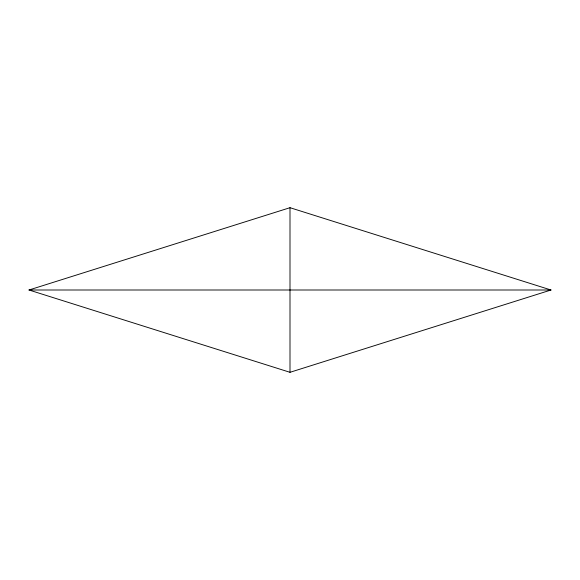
<?xml version="1.0" encoding="UTF-8"?>
<svg xmlns="http://www.w3.org/2000/svg" width="580" height="580" viewBox="0 0 580 580"><rect width="100%" height="100%" fill="white"/><g stroke="black" fill="none" stroke-linecap="round" stroke-linejoin="round"><path stroke-width="0.87" d="M29 290L290 207.691L551 290L290 372.309L29 290L551 290M290 207.691L290 372.309"/></g></svg>
